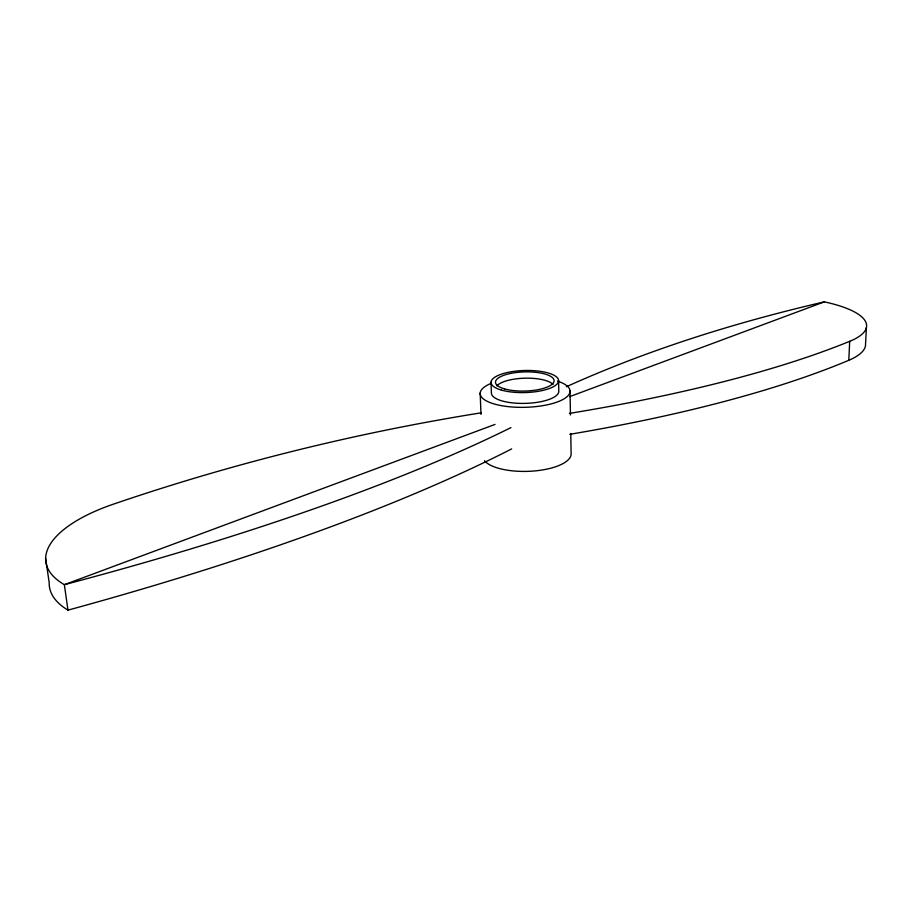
<?xml version="1.0" encoding="UTF-8"?>
<svg xmlns="http://www.w3.org/2000/svg" width="912" height="912" viewBox="0 0 912 912"><rect width="100%" height="100%" fill="white"/><g stroke="black" fill="none" stroke-linecap="round" stroke-linejoin="round"><path stroke-width="1.37" d="M569.795 434.317A669.283 167.204 -3.5 0 0 848.798 360.286L849.699 341.327A97.025 28.101 1 0 0 824.334 301.861C736.03 322.289 649.025 349.433 566.329 386.745M866.4 327.465L865.454 346.001A96.615 29.013 1.1 0 1 848.798 360.286M495.011 424.422L64.353 584.683L67.978 610.139A1228.92 279.722 -8.8 0 0 511.643 448.909M569.681 396.629L824.334 301.861M481.308 412.805C356.25 432.79 232.856 463.307 113.02 504.29A138.077 54.731 -7.2 0 0 64.353 584.683A1235.452 271.16 -8.5 0 0 510.982 427.603M45.6 558.087L49.202 582.779A137.256 56.293 -7.4 0 0 67.978 610.139M480.168 393.072L480.989 414.413M491.021 382.174L491.397 392.787A33.71 11.229 -1.6 0 0 525.175 403.378A33.71 11.229 -1.6 0 0 558.794 391.066L558.577 380.441M570.034 390.769L570.445 414.983M570.775 433.496L571.117 453.424A44.3 16.405 -1.6 0 1 533.942 471.002A44.3 16.405 -1.6 0 1 484.443 460.731M849.699 341.327A671.813 161.834 -3.4 0 1 569.43 413.387M557.563 381.159A44.962 14.98 -1.6 0 1 557.164 402.032A44.962 14.98 -1.6 0 1 494.589 404.084A44.962 14.98 -1.6 0 1 491.203 383.336M496.846 385.913A29.252 9.667 -1.6 0 1 524.913 378.184A29.252 9.667 -1.6 0 1 553.071 384.476M501.429 390.085A33.801 11.047 -1.6 0 0 557.62 383.336A33.801 11.047 -1.6 0 0 515.36 371.161A33.801 11.047 -1.6 0 0 501.429 390.085M504.484 388.877A29.287 9.565 -1.6 0 0 553.219 383.063A29.287 9.565 -1.6 0 0 516.682 372.472A29.287 9.565 -1.6 0 0 504.484 388.877"/></g></svg>
